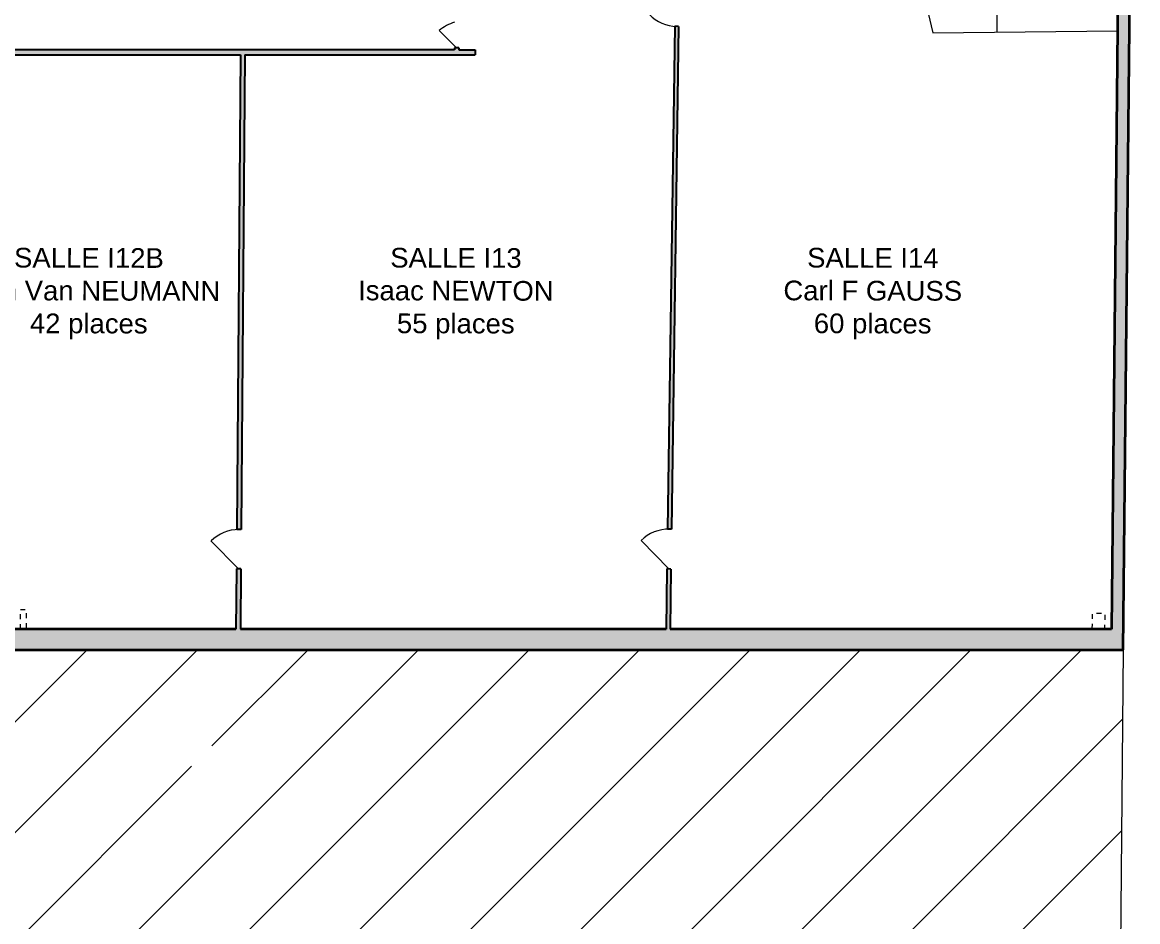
# Model space of a CAD drawing. Extents: x -6460 to -5341, y -3478 to -2628.
# Drawn here: x -6390.96 to -6368.29, y -3266.07 to -3247.8 of the extents above; entities that cross this region are included whole.
import ezdxf

# ---------------------------------------------------------------- set-up
doc = ezdxf.new("R2010")
doc.units = 0
doc.linetypes.add('CACHE', pattern=[0.375, 0.25, -0.125])
for name, color, linetype, lineweight in [('Ar0-Hatch1', 1, 'CONTINUOUS', 5), ('Ar0-Texte1', 144, 'CONTINUOUS', 15), ('Ar2-Maçon', 7, 'CONTINUOUS', 35), ('Ar2-Vue-FIN', 9, 'CONTINUOUS', 9), ('Ar6-Cloison', 3, 'CONTINUOUS', 25), ('Ar7-Porte', 4, 'CONTINUOUS', 9)]:
    doc.layers.add(name, color=color, linetype=linetype, lineweight=lineweight)
doc.styles.add('arial', font='arial.ttf', dxfattribs={"width": 0.9999})

msp = doc.modelspace()

# ---------------------------------------------------------------- hatches: boundary and pattern name
at = {"layer": 'Ar0-Hatch1'}
h = msp.add_hatch(color=256, dxfattribs=at)
h.dxf.hatch_style = 1
h.paths.add_polyline_path([(-6368.443, -3246.229), (-6368.295, -3246.229), (-6368.295, -3245.296), (-6368.978, -3245.296), (-6368.978, -3245.547), (-6369.938, -3245.547), (-6369.938, -3246.097), (-6370.448, -3246.097), (-6370.448, -3246.177), (-6369.938, -3246.177), (-6369.938, -3246.397), (-6369.688, -3246.397), (-6369.688, -3246.177), (-6368.688, -3246.177), (-6368.827, -3260.126), (-6377.798, -3260.126), (-6377.78, -3258.907), (-6377.86, -3258.905), (-6377.878, -3260.126), (-6386.528, -3260.126), (-6386.518, -3258.906), (-6386.608, -3258.906), (-6386.618, -3260.126), (-6399.828, -3260.128), (-6399.828, -3260.296), (-6404.228, -3260.296), (-6404.228, -3260.377), (-6404.718, -3260.377), (-6404.718, -3260.549), (-6368.587, -3260.549)])
for points in [[(-6377.622, -3247.878), (-6377.702, -3247.877), (-6377.849, -3258.095), (-6377.769, -3258.097)], [(-6386.438, -3248.457), (-6381.758, -3248.457), (-6381.758, -3248.357), (-6382.088, -3248.357), (-6382.088, -3248.317), (-6382.178, -3248.317), (-6382.178, -3248.357), (-6393.358, -3248.357), (-6393.358, -3248.457), (-6392.728, -3248.457), (-6392.728, -3248.507), (-6392.638, -3248.507), (-6392.638, -3248.457), (-6386.528, -3248.456), (-6386.602, -3258.106), (-6386.512, -3258.106)]]:
    msp.add_hatch(color=256, dxfattribs=at).paths.add_polyline_path(points)
at = {"layer": 'Ar2-Vue-FIN'}
h = msp.add_hatch(dxfattribs=at)
h.set_pattern_fill('ANSI31', color=256, scale=0.5, angle=504.8435, style=0)
h.set_pattern_definition([(45, (-6383.8467, -3243.5269), (-1.12253, 1.12253), [])])
h.paths.add_polyline_path([(-6372.102, -3282.042), (-6372.102, -3275.091), (-6368.73, -3275.094), (-6368.587, -3260.549), (-6404.718, -3260.546), (-6404.718, -3281.812), (-6396.627, -3281.812), (-6396.627, -3282.042)])
h.paths.add_polyline_path([(-6387.519, -3263.18), (-6387.517, -3262.5), (-6385.649, -3262.505), (-6385.65, -3263.185)], flags=16)
h.paths.add_polyline_path([(-6395.367, -3280.605), (-6394.942, -3280.605), (-6394.942, -3281.038), (-6395.367, -3281.038)], flags=16)

# ---------------------------------------------------------------- linework, layer by layer
at = {"layer": 'Ar2-Maçon', "linetype": 'ByBlock'}
for p, q in [((-6368.688, -3246.177), (-6368.827, -3260.126)), ((-6368.587, -3260.549), (-6368.443, -3246.229)), ((-6386.618, -3260.126), (-6399.828, -3260.128)), ((-6377.878, -3260.126), (-6386.528, -3260.126)), ((-6368.827, -3260.126), (-6377.798, -3260.126)), ((-6404.718, -3260.549), (-6368.587, -3260.549))]:
    msp.add_line(p, q, dxfattribs=at)
at = {"layer": 'Ar2-Vue-FIN'}
for p, q in [((-6371.158, -3246.097), (-6371.158, -3247.993)), ((-6368.587, -3260.549), (-6368.732, -3275.092))]:
    msp.add_line(p, q, dxfattribs=at)
at = {"layer": 'Ar2-Vue-FIN', "flags": 128}
msp.add_lwpolyline([(-6372.888, -3246.177), (-6372.455, -3248.007), (-6368.706, -3247.967)], dxfattribs=at)
at = {"layer": 'Ar2-Vue-FIN', "linetype": 'CACHE', "ltscale": 0.2, "flags": 128}
for points in [[(-6390.998, -3260.126), (-6390.998, -3259.726), (-6390.878, -3259.726), (-6390.878, -3260.126)], [(-6369.217, -3260.121), (-6369.214, -3259.804), (-6368.964, -3259.806), (-6368.967, -3260.125)]]:
    msp.add_lwpolyline(points, dxfattribs=at)
at = {"layer": 'Ar6-Cloison'}
for p, q in [((-6382.178, -3248.357), (-6393.358, -3248.357)), ((-6382.178, -3248.317), (-6382.178, -3248.357)), ((-6382.088, -3248.317), (-6382.088, -3248.357)), ((-6392.638, -3248.457), (-6386.528, -3248.456)), ((-6386.528, -3248.456), (-6386.602, -3258.106)), ((-6386.438, -3248.457), (-6386.512, -3258.106)), ((-6386.438, -3248.457), (-6381.758, -3248.457)), ((-6386.608, -3258.906), (-6386.618, -3260.126)), ((-6386.518, -3258.906), (-6386.528, -3260.126))]:
    msp.add_line(p, q, dxfattribs=at)
at = {"layer": 'Ar6-Cloison', "flags": 128}
for points in [[(-6377.702, -3247.877), (-6377.849, -3258.095)], [(-6377.622, -3247.878), (-6377.769, -3258.097)], [(-6377.622, -3247.878), (-6377.702, -3247.877)], [(-6382.088, -3248.317), (-6382.178, -3248.317)], [(-6382.088, -3248.357), (-6381.758, -3248.357)], [(-6381.758, -3248.357), (-6381.758, -3248.457)], [(-6386.512, -3258.106), (-6386.602, -3258.106)], [(-6377.769, -3258.097), (-6377.849, -3258.095)], [(-6386.518, -3258.906), (-6386.608, -3258.906)], [(-6377.86, -3258.905), (-6377.878, -3260.127)], [(-6377.78, -3258.907), (-6377.86, -3258.905)], [(-6377.78, -3258.907), (-6377.798, -3260.126)]]:
    msp.add_lwpolyline(points, dxfattribs=at)
at = {"layer": 'Ar7-Porte'}
for p, q in [((-6382.133, -3248.317), (-6382.486, -3247.964)), ((-6386.563, -3258.906), (-6387.125, -3258.336)), ((-6377.82, -3258.906), (-6378.385, -3258.325))]:
    msp.add_line(p, q, dxfattribs=at)
for centre, radius, start, end in [((-6377.651, -3247.088), 0.79, 224.1786, 269.1786), ((-6381.963, -3248.559), 0.792, 105.7064, 131.3055), ((-6386.563, -3258.906), 0.8, 89.5581, 134.5581), ((-6377.82, -3258.906), 0.81, 89.1786, 134.1786)]:
    msp.add_arc(centre, radius, start, end, dxfattribs=at)

# ---------------------------------------------------------------- texts
at = {"layer": 'Ar0-Texte1', "char_height": 0.4, "width": 6.35962, "attachment_point": 5, "rotation": 359.8435, "style": 'arial'}
for s, insert in [('{SALLE I12B\\PJohn Van NEUMANN\\P42 places}', (-6389.607, -3253.31)), ('{SALLE I13\\PIsaac NEWTON\\P55 places}', (-6382.149, -3253.31)), ('{SALLE I14\\PCarl F GAUSS\\P60 places}', (-6373.678, -3253.31))]:
    msp.add_mtext(s, dxfattribs=dict(at, insert=insert))

doc.saveas('drawing.dxf')
